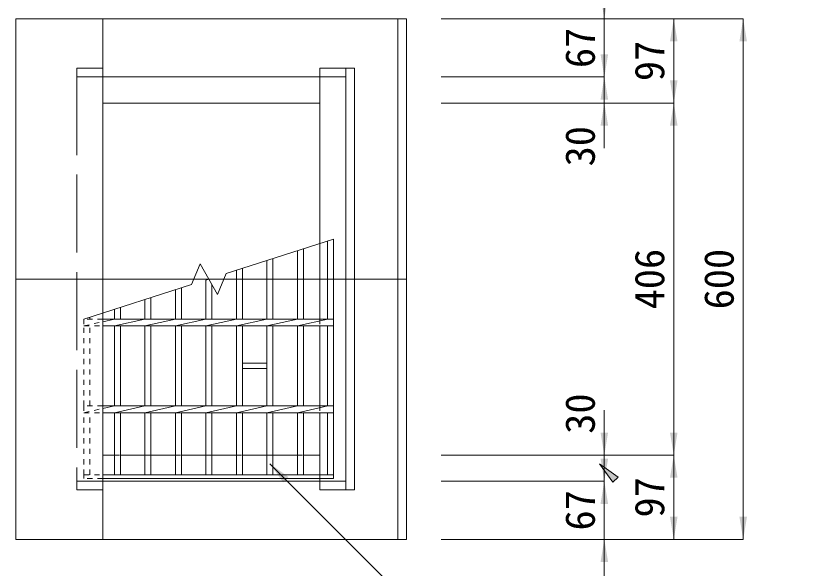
# Model space of a CAD drawing. Units: millimetres at full size. Extents: x 26939 to 38479, y -4931 to 4101.
# Drawn here: x 28699 to 29619, y -2368 to -1732 of the extents above; entities that cross this region are included whole.
import ezdxf
from ezdxf.enums import TextEntityAlignment as Align

# ---------------------------------------------------------------- set-up
doc = ezdxf.new("R2010")
doc.units = ezdxf.units.MM
doc.header["$LTSCALE"] = 15
doc.linetypes.add('DASHED', pattern=[7.5, 6, -1.5])
doc.linetypes.add('USER1', pattern=[0.8, 0.4, -0.4])
for name, color, linetype, lineweight in [('受枠', 3, 'DASHED', 9), ('寸法線', 7, 'Continuous', 9), ('補助線', 8, 'Continuous', 20), ('集水桝', 1, 'Continuous', 9), ('ｸﾞﾚｰﾁﾝｸﾞ', 7, 'USER1', 9)]:
    doc.layers.add(name, color=color, linetype=linetype, lineweight=lineweight)
doc.styles.add('ＭＳ ゴシック', font='')
doc.styles.get('ＭＳ ゴシック').set_extended_font_data('MS Gothic')

# ---------------------------------------------------------------- blocks, each defined once
blk = doc.blocks.new('filled_arrow')
at = {"color": 0, "linetype": 'Continuous', "lineweight": -2}
blk.add_solid([(7.5, 1.25), (0, 0), (7.5, -1.25)], dxfattribs=at)

msp = doc.modelspace()

# ---------------------------------------------------------------- hatches: boundary and pattern name
at = {"layer": '寸法線'}
msp.add_hatch(color=256, dxfattribs=at).paths.add_polyline_path([(29386.59, -2269.64), (29371.26, -2248.19), (29392.71, -2263.51)])

# ---------------------------------------------------------------- linework, layer by layer
at = {"layer": '受枠'}
for p, q in [((28768.86, -1792.41), (28768.86, -1802.41)), ((28798.86, -1792.41), (28768.86, -1792.41)), ((28798.86, -1792.41), (28798.86, -2278.41)), ((29048.86, -1792.41), (29078.86, -1792.41)), ((29048.86, -1792.41), (29048.86, -1802.41)), ((28768.86, -2268.41), (28768.86, -2278.41)), ((29048.86, -2268.41), (29048.86, -2278.41)), ((28798.86, -2278.41), (28768.86, -2278.41)), ((29048.86, -2278.41), (29078.86, -2278.41))]:
    msp.add_line(p, q, dxfattribs=at)
at = {"layer": '受枠', "linetype": 'Continuous'}
for p, q in [((29078.86, -1792.41), (29078.86, -1802.41)), ((29078.86, -1792.41), (29088.86, -1792.41)), ((29088.86, -1792.41), (29088.86, -2278.41)), ((29048.86, -1802.41), (29048.86, -2081.41)), ((29048.86, -2089.41), (29048.86, -2181.41)), ((29048.86, -2189.41), (29048.86, -2238.41)), ((29048.86, -2238.41), (29048.86, -2260.91)), ((29048.86, -2265.41), (29048.86, -2268.41)), ((29078.86, -2268.41), (29078.86, -2278.41)), ((29078.86, -2278.41), (29088.86, -2278.41))]:
    msp.add_line(p, q, dxfattribs=at)
at = {"layer": '受枠', "lineweight": 15}
msp.add_line((28768.86, -1802.41), (28768.86, -2268.41), dxfattribs=at)
at = {"layer": '受枠', "linetype": 'Continuous', "lineweight": 15}
msp.add_line((29078.86, -1802.41), (29078.86, -2268.41), dxfattribs=at)
at = {"layer": '受枠', "linetype": 'USER1'}
for p, q in [((29048.86, -2081.41), (29048.86, -2089.41)), ((29048.86, -2181.41), (29048.86, -2189.41)), ((29048.86, -2260.91), (29048.86, -2265.41))]:
    msp.add_line(p, q, dxfattribs=at)
at = {"layer": '寸法線'}
for p, q in [((29376.68, -1683.41), (29376.68, -1854.41)), ((29188.86, -1735.41), (29536.68, -1735.41)), ((29188.86, -1735.41), (29376.68, -1735.41)), ((29188.86, -1735.41), (29456.68, -1735.41)), ((29456.68, -1735.41), (29456.68, -1832.41)), ((29536.68, -1735.41), (29536.68, -2335.41)), ((29376.68, -1750.41), (29376.68, -1884.41)), ((29188.86, -1802.41), (29376.68, -1802.41)), ((29188.86, -1802.41), (29376.68, -1802.41)), ((29188.86, -1832.41), (29456.68, -1832.41)), ((29188.86, -1832.41), (29376.68, -1832.41)), ((29188.86, -1832.41), (29456.68, -1832.41)), ((29456.68, -1832.41), (29456.68, -2238.41)), ((29376.68, -2186.41), (29376.68, -2320.41)), ((29376.68, -2216.41), (29376.68, -2387.41)), ((29188.86, -2238.41), (29456.68, -2238.41)), ((29188.86, -2238.41), (29376.68, -2238.41)), ((29188.86, -2238.41), (29456.68, -2238.41)), ((29456.68, -2238.41), (29456.68, -2335.41)), ((29188.86, -2268.41), (29376.68, -2268.41)), ((29188.86, -2268.41), (29376.68, -2268.41)), ((29188.86, -2335.41), (29536.68, -2335.41)), ((29188.86, -2335.41), (29376.68, -2335.41)), ((29188.86, -2335.41), (29456.68, -2335.41))]:
    msp.add_line(p, q, dxfattribs=at)
msp.add_lwpolyline([(28991.37, -2248.19), (29270.17, -2526.98), (29277.37, -2526.98), (29619.43, -2526.98)], dxfattribs=at)
at = {"layer": '寸法線', "lineweight": 13}
msp.add_lwpolyline([(29386.59, -2269.64), (29371.26, -2248.19), (29392.71, -2263.51)], close=True, dxfattribs=at)
at = {"layer": '補助線'}
msp.add_line((28698.86, -2035.41), (29148.86, -2035.41), dxfattribs=at)
at = {"layer": '集水桝', "lineweight": 20}
for p, q in [((28698.86, -1735.41), (29148.86, -1735.41)), ((28698.86, -1735.41), (28698.86, -2335.41)), ((29148.86, -1735.41), (29148.86, -2335.41)), ((28698.86, -2335.41), (29148.86, -2335.41))]:
    msp.add_line(p, q, dxfattribs=at)
at = {"layer": '集水桝', "lineweight": 15}
for p, q in [((28798.86, -1735.41), (28798.86, -2335.41)), ((28798.86, -1802.41), (29078.86, -1802.41)), ((28798.86, -2268.41), (29078.86, -2268.41))]:
    msp.add_line(p, q, dxfattribs=at)
at = {"layer": '集水桝', "color": 4, "lineweight": 5}
msp.add_line((29138.87, -1735.41), (29138.87, -2335.41), dxfattribs=at)
at = {"layer": '集水桝', "linetype": 'DASHED', "lineweight": 15}
for p, q in [((28768.86, -1802.41), (28798.86, -1802.41)), ((28768.86, -2268.41), (28798.86, -2268.41))]:
    msp.add_line(p, q, dxfattribs=at)
at = {"layer": '集水桝'}
for p, q in [((28798.86, -1832.41), (29048.86, -1832.41)), ((28798.86, -2238.41), (28812.27, -2238.41)), ((28819.23, -2238.41), (28847.39, -2238.41)), ((28854.36, -2238.41), (28882.52, -2238.41)), ((28889.48, -2238.41), (28917.64, -2238.41)), ((28924.61, -2238.41), (28952.77, -2238.41)), ((28959.73, -2238.41), (28987.89, -2238.41)), ((28994.86, -2238.41), (29023.02, -2238.41)), ((29029.98, -2238.41), (29048.86, -2238.41))]:
    msp.add_line(p, q, dxfattribs=at)
at = {"layer": '集水桝', "linetype": 'USER1'}
for p, q in [((28812.27, -2238.41), (28819.23, -2238.41)), ((28847.39, -2238.41), (28854.36, -2238.41)), ((28882.52, -2238.41), (28889.48, -2238.41)), ((28917.64, -2238.41), (28924.61, -2238.41)), ((28952.77, -2238.41), (28959.73, -2238.41)), ((28987.89, -2238.41), (28994.86, -2238.41)), ((29023.02, -2238.41), (29029.98, -2238.41))]:
    msp.add_line(p, q, dxfattribs=at)
at = {"layer": 'ｸﾞﾚｰﾁﾝｸﾞ', "linetype": 'Continuous', "lineweight": 5}
for p, q in [((28940.93, -2029.01), (29064.71, -1989.41)), ((29057.74, -2081.41), (29057.74, -1991.63)), ((29064.71, -2081.41), (29064.71, -1989.41)), ((29023.02, -2081.41), (29023.02, -2002.74)), ((29029.98, -2081.41), (29029.98, -2000.52)), ((28987.89, -2081.41), (28987.89, -2013.98)), ((28994.86, -2081.41), (28994.86, -2011.75)), ((28900.93, -2041.8), (28910.93, -2017.61)), ((28910.93, -2017.61), (28930.93, -2053.21)), ((28952.77, -2081.41), (28952.77, -2025.22)), ((28959.73, -2081.41), (28959.73, -2022.99)), ((28930.93, -2053.21), (28940.93, -2029.01)), ((28777.14, -2081.41), (28900.93, -2041.8)), ((28917.64, -2036.46), (28920.93, -2035.41)), ((28917.64, -2081.41), (28917.64, -2036.46)), ((28924.61, -2081.41), (28924.61, -2041.96)), ((28882.52, -2081.41), (28882.52, -2047.69)), ((28889.48, -2081.41), (28889.48, -2045.47)), ((28847.39, -2081.41), (28847.39, -2058.93)), ((28854.36, -2081.41), (28854.36, -2056.7)), ((28812.27, -2081.41), (28812.27, -2070.17)), ((28819.23, -2081.41), (28819.23, -2067.94)), ((29064.71, -2081.41), (28798.86, -2081.41)), ((28798.86, -2084.46), (28812.27, -2081.41)), ((28798.86, -2089.41), (29064.71, -2089.41)), ((28812.27, -2089.41), (28847.39, -2081.41)), ((28812.27, -2181.41), (28812.27, -2089.41)), ((28819.23, -2181.41), (28819.23, -2089.41)), ((28847.39, -2089.41), (28882.52, -2081.41)), ((28847.39, -2181.41), (28847.39, -2089.41)), ((28854.36, -2181.41), (28854.36, -2089.41)), ((28882.52, -2089.41), (28917.64, -2081.41)), ((28882.52, -2181.41), (28882.52, -2089.41)), ((28889.48, -2181.41), (28889.48, -2089.41)), ((28917.64, -2089.41), (28952.77, -2081.41)), ((28917.64, -2181.41), (28917.64, -2089.41)), ((28924.61, -2181.41), (28924.61, -2089.41)), ((28952.77, -2089.41), (28987.89, -2081.41)), ((28952.77, -2181.41), (28952.77, -2089.41)), ((28959.73, -2181.41), (28959.73, -2089.41)), ((28987.89, -2089.41), (29023.02, -2081.41)), ((28987.89, -2181.41), (28987.89, -2089.41)), ((28994.86, -2181.41), (28994.86, -2089.41)), ((29023.02, -2089.41), (29058.14, -2081.41)), ((29023.02, -2181.41), (29023.02, -2089.41)), ((29029.98, -2181.41), (29029.98, -2089.41)), ((29057.74, -2181.41), (29057.74, -2089.41)), ((29064.71, -2089.41), (29064.71, -2081.41)), ((29064.71, -2181.41), (29064.71, -2089.41)), ((28959.73, -2132.41), (28987.89, -2132.41)), ((28959.73, -2138.41), (28987.89, -2138.41)), ((29064.71, -2181.41), (28798.86, -2181.41)), ((28798.86, -2184.46), (28812.27, -2181.41)), ((28812.27, -2189.41), (28847.39, -2181.41)), ((28847.39, -2189.41), (28882.52, -2181.41)), ((28882.52, -2189.41), (28917.64, -2181.41)), ((28917.64, -2189.41), (28952.77, -2181.41)), ((28952.77, -2189.41), (28987.89, -2181.41)), ((28987.89, -2189.41), (29023.02, -2181.41)), ((29023.02, -2189.41), (29058.14, -2181.41)), ((29064.71, -2189.41), (29064.71, -2181.41)), ((28798.86, -2189.41), (29064.71, -2189.41)), ((28812.27, -2260.91), (28812.27, -2189.41)), ((28819.23, -2260.91), (28819.23, -2189.41)), ((28847.39, -2260.91), (28847.39, -2189.41)), ((28854.36, -2260.91), (28854.36, -2189.41)), ((28882.52, -2260.91), (28882.52, -2189.41)), ((28889.48, -2260.91), (28889.48, -2189.41)), ((28917.64, -2260.91), (28917.64, -2189.41)), ((28924.61, -2260.91), (28924.61, -2189.41)), ((28952.77, -2260.91), (28952.77, -2189.41)), ((28959.73, -2260.91), (28959.73, -2189.41)), ((28987.89, -2260.91), (28987.89, -2189.41)), ((28994.86, -2260.91), (28994.86, -2189.41)), ((29023.02, -2260.91), (29023.02, -2189.41)), ((29029.98, -2260.91), (29029.98, -2189.41)), ((29057.74, -2260.91), (29057.74, -2189.41)), ((29064.71, -2260.91), (29064.71, -2189.41)), ((28798.86, -2260.91), (29064.71, -2260.91)), ((29064.71, -2260.91), (29064.71, -2265.41)), ((29064.71, -2265.41), (28798.86, -2265.41))]:
    msp.add_line(p, q, dxfattribs=at)
at = {"layer": 'ｸﾞﾚｰﾁﾝｸﾞ', "lineweight": 5}
for p, q in [((28784.11, -2081.41), (28784.11, -2079.18)), ((28798.86, -2081.41), (28777.14, -2081.41)), ((28777.14, -2081.41), (28777.14, -2089.41)), ((28777.14, -2089.41), (28798.86, -2084.46)), ((28777.14, -2089.41), (28798.86, -2089.41)), ((28777.14, -2181.41), (28777.14, -2089.41)), ((28784.11, -2181.41), (28784.11, -2089.41)), ((28798.86, -2181.41), (28777.14, -2181.41)), ((28777.14, -2181.41), (28777.14, -2189.41)), ((28777.14, -2189.41), (28798.86, -2184.46)), ((28777.14, -2189.41), (28798.86, -2189.41)), ((28777.14, -2260.91), (28777.14, -2189.41)), ((28784.11, -2260.91), (28784.11, -2189.41)), ((28777.14, -2265.41), (28777.14, -2260.91)), ((28777.14, -2260.91), (28798.86, -2260.91)), ((28798.86, -2265.41), (28777.14, -2265.41))]:
    msp.add_line(p, q, dxfattribs=at)

# ---------------------------------------------------------------- block references
at = {"layer": '寸法線', "xscale": 3.47, "yscale": 3.47}
for p, rotation in [((29376.68, -1735.41), 90), ((29456.68, -1735.41), 270), ((29536.68, -1735.41), 270), ((29376.68, -1802.41), 90), ((29376.68, -1802.41), 270), ((29456.68, -1832.41), 90), ((29376.68, -1832.41), 270), ((29456.68, -1832.41), 270), ((29376.68, -2238.41), 90), ((29456.68, -2238.41), 90), ((28991.37, -2248.19), 315), ((29376.68, -2268.41), 90), ((29456.68, -2238.41), 270), ((29376.68, -2268.41), 270), ((29456.68, -2335.41), 90), ((29536.68, -2335.41), 90), ((29376.68, -2335.41), 270)]:
    msp.add_blockref('filled_arrow', p, dxfattribs=dict(at, rotation=rotation))

# ---------------------------------------------------------------- texts
at = {"layer": '寸法線', "style": 'ＭＳ ゴシック'}
for s, p in [('67', (29348.68, -1768.91)), ('97', (29428.68, -1783.91)), ('30', (29348.68, -1882.21)), ('406', (29428.68, -2035.41)), ('600', (29508.68, -2035.41)), ('30', (29348.68, -2190.45)), ('97', (29428.68, -2286.91)), ('67', (29348.68, -2301.91))]:
    msp.add_text(s, height=34.18, rotation=90, dxfattribs=at).set_placement(p, align=Align.MIDDLE_CENTER)

doc.saveas('drawing.dxf')
